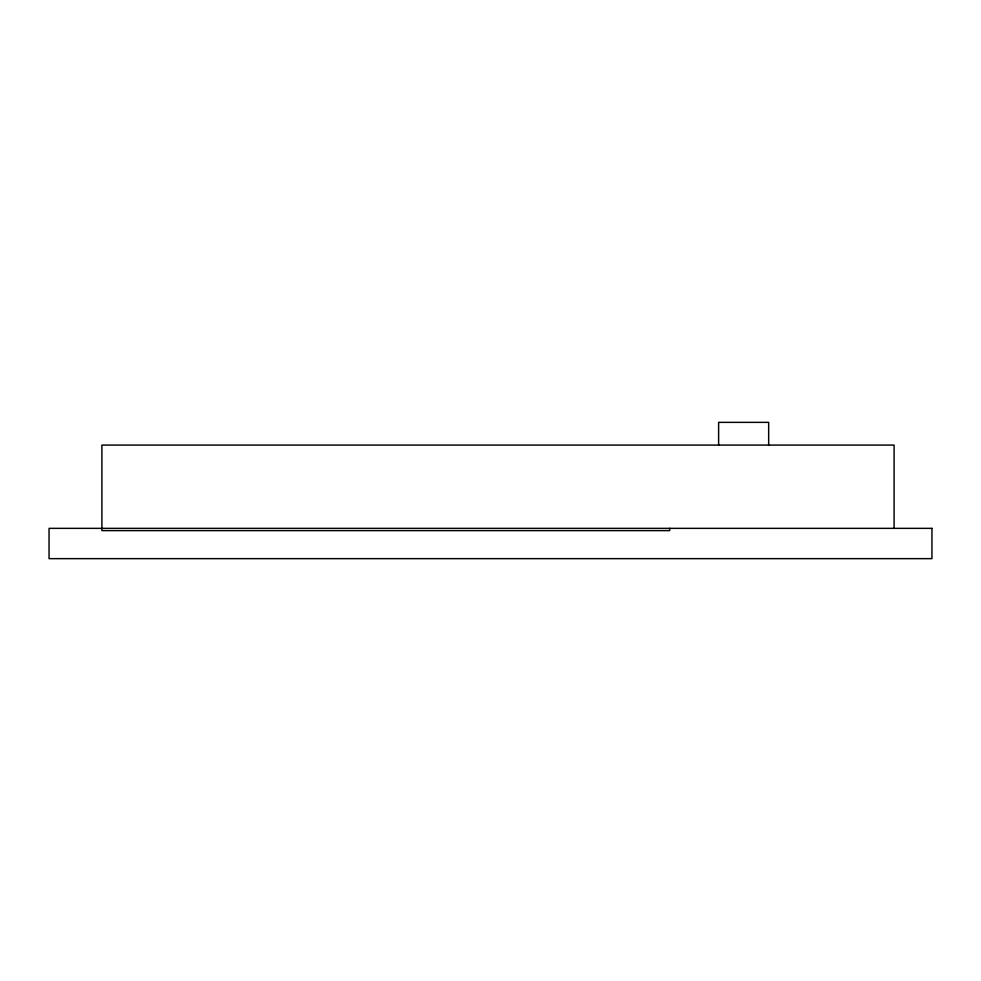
<?xml version="1.0" encoding="UTF-8"?>
<svg xmlns="http://www.w3.org/2000/svg" width="981" height="981" viewBox="0 0 981 981"><rect width="100%" height="100%" fill="white"/><g stroke="black" fill="none" stroke-linecap="round" stroke-linejoin="round"><path stroke-width="1.47" d="M894.096 528.354L894.096 445.08L101.889 445.08L101.889 530.623L669.704 530.623L669.704 528.354M768.663 445.08L768.663 422.357L718.619 422.357L718.619 445.08M931.95 528.354L49.05 528.354L49.05 558.643L931.95 558.643L931.95 528.354"/></g></svg>
